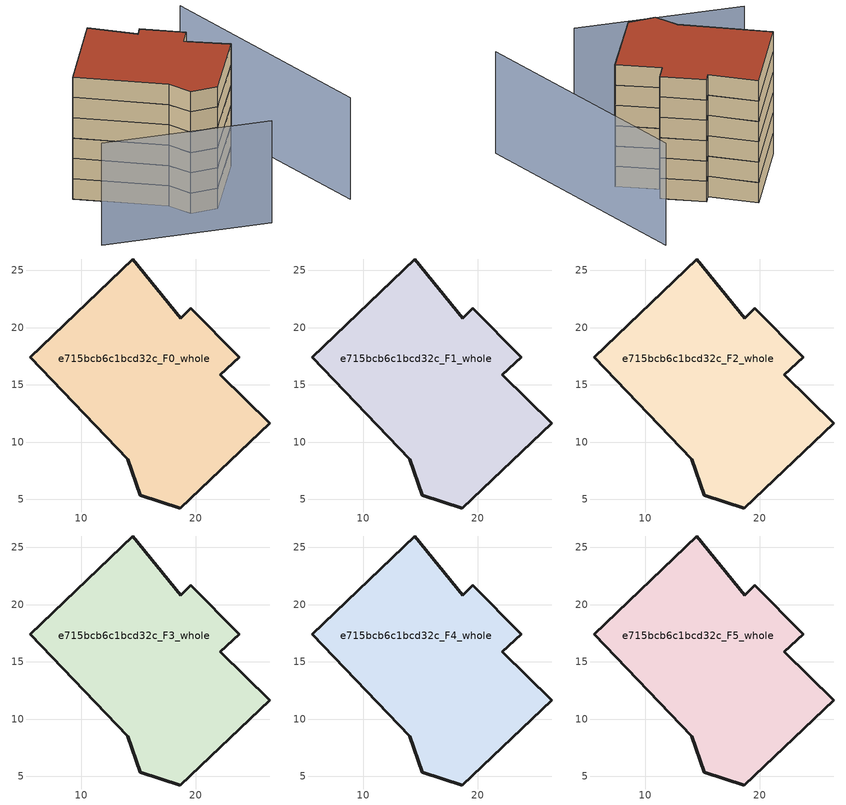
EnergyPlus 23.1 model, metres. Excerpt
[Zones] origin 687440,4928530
e715bcb6c1bcd32c_F0_whole
 floor ground (EU_floor_Construction): 26.51,11.64 22.18,15.86 23.82,17.43 19.59,21.71 18.69,20.82 14.49,26 5.53,17.39 14.07,8.5 15.18,5.33 18.67,4.23 z0
 wall outside (EU_wall_Construction): 19.59,21.71 23.82,17.43 22.18,15.86 26.51,11.64 18.67,4.23 15.18,5.33 14.07,8.5 5.53,17.39 14.49,26 18.69,20.82 19.59,21.71 z0:3
e715bcb6c1bcd32c_F1_whole
 floor to e715bcb6c1bcd32c_F0_whole (EU_floor_Construction): 26.51,11.64 22.18,15.86 23.82,17.43 19.59,21.71 18.69,20.82 14.49,26 5.53,17.39 14.07,8.5 15.18,5.33 18.67,4.23 z3
 wall outside (EU_wall_Construction): 19.59,21.71 23.82,17.43 22.18,15.86 26.51,11.64 18.67,4.23 15.18,5.33 14.07,8.5 5.53,17.39 14.49,26 18.69,20.82 19.59,21.71 z3:6
e715bcb6c1bcd32c_F2_whole
 floor to e715bcb6c1bcd32c_F1_whole (EU_floor_Construction): 26.51,11.64 22.18,15.86 23.82,17.43 19.59,21.71 18.69,20.82 14.49,26 5.53,17.39 14.07,8.5 15.18,5.33 18.67,4.23 z6
 wall outside (EU_wall_Construction): 19.59,21.71 23.82,17.43 22.18,15.86 26.51,11.64 18.67,4.23 15.18,5.33 14.07,8.5 5.53,17.39 14.49,26 18.69,20.82 19.59,21.71 z6:9
e715bcb6c1bcd32c_F3_whole
 floor to e715bcb6c1bcd32c_F2_whole (EU_floor_Construction): 26.51,11.64 22.18,15.86 23.82,17.43 19.59,21.71 18.69,20.82 14.49,26 5.53,17.39 14.07,8.5 15.18,5.33 18.67,4.23 z9
 wall outside (EU_wall_Construction): 19.59,21.71 23.82,17.43 22.18,15.86 26.51,11.64 18.67,4.23 15.18,5.33 14.07,8.5 5.53,17.39 14.49,26 18.69,20.82 19.59,21.71 z9:12
e715bcb6c1bcd32c_F4_whole
 floor to e715bcb6c1bcd32c_F3_whole (EU_floor_Construction): 26.51,11.64 22.18,15.86 23.82,17.43 19.59,21.71 18.69,20.82 14.49,26 5.53,17.39 14.07,8.5 15.18,5.33 18.67,4.23 z12
 wall outside (EU_wall_Construction): 19.59,21.71 23.82,17.43 22.18,15.86 26.51,11.64 18.67,4.23 15.18,5.33 14.07,8.5 5.53,17.39 14.49,26 18.69,20.82 19.59,21.71 z12:15
e715bcb6c1bcd32c_F5_whole
 floor to e715bcb6c1bcd32c_F4_whole (EU_floor_Construction): 26.51,11.64 22.18,15.86 23.82,17.43 19.59,21.71 18.69,20.82 14.49,26 5.53,17.39 14.07,8.5 15.18,5.33 18.67,4.23 z15
 wall outside (EU_wall_Construction): 19.59,21.71 23.82,17.43 22.18,15.86 26.51,11.64 18.67,4.23 15.18,5.33 14.07,8.5 5.53,17.39 14.49,26 18.69,20.82 19.59,21.71 z15:18
 roof outside (EU_roof_Construction): 19.59,21.71 23.82,17.43 22.18,15.86 26.51,11.64 18.67,4.23 15.18,5.33 14.07,8.5 5.53,17.39 14.49,26 18.69,20.82 z18
shading: 1.44,6.06 21.94,-2.7 / 33.4,-4.22 30.29,27.07 z0:15
[Building]
EU S2 Campaign: North Axis=0; Terrain=City; Solar Distribution=FullExterior
[Site:Location]
Bologna: Latitude=44.5; Longitude=11.25; Time Zone=1; Elevation=37
[SizingPeriod:WeatherFileDays]
AnnualSizingPeriod: Begin Month=1; Begin Day of Month=1; End Month=12; End Day of Month=31; Day of Week for Start Day=Monday; Use Weather File Daylight Saving Period=No; Use Weather File Rain and Snow Indicators=No
[MATERIAL]
EU_InternalMass_Material: Roughness=MediumRough; Thickness=0.1; Conductivity=1; Density=1800; Specific Heat=900; Thermal Absorptance=0.9; Solar Absorptance=0.7; Visible Absorptance=0.7
[MATERIAL:NOMASS] Roughness=MediumRough; Thermal Absorptance=0.9; Solar Absorptance=0.7; Visible Absorptance=0.7
Name | Thermal Resistance
EU_wall_NoMass | 0.905828
EU_roof_NoMass | 0.37593
EU_floor_NoMass | 0.67114
[CONSTRUCTION]
EU_wall_Construction: EU_wall_NoMass
EU_roof_Construction: EU_roof_NoMass
EU_floor_Construction: EU_floor_NoMass
EU_InternalMass_Construction: EU_InternalMass_Material
[ZONE] Type=1; Multiplier=1; Ceiling Height=autocalculate; Floor Area=autocalculate; Part of Total Floor Area=Yes
Name | Volume
e715bcb6c1bcd32c_F0_whole | 689.219
e715bcb6c1bcd32c_F1_whole; e715bcb6c1bcd32c_F2_whole; e715bcb6c1bcd32c_F3_whole; e715bcb6c1bcd32c_F4_whole; e715bcb6c1bcd32c_F5_whole | 689.218
[INTERNALMASS] Construction=EU_InternalMass_Construction; Surface Area=229.739
Name | Zone or ZoneList
e715bcb6c1bcd32c_F0_whole_EU_InternalMass | e715bcb6c1bcd32c_F0_whole
e715bcb6c1bcd32c_F1_whole_EU_InternalMass | e715bcb6c1bcd32c_F1_whole
e715bcb6c1bcd32c_F2_whole_EU_InternalMass | e715bcb6c1bcd32c_F2_whole
e715bcb6c1bcd32c_F3_whole_EU_InternalMass | e715bcb6c1bcd32c_F3_whole
e715bcb6c1bcd32c_F4_whole_EU_InternalMass | e715bcb6c1bcd32c_F4_whole
e715bcb6c1bcd32c_F5_whole_EU_InternalMass | e715bcb6c1bcd32c_F5_whole
[OTHEREQUIPMENT] Fuel Type=Electricity; Design Level Calculation Method=Watts/Area; Power per Zone Floor Area=1; Fraction Latent=0; Fraction Radiant=0; Fraction Lost=0; Carbon Dioxide Generation Rate=0; EndUse Subcategory=EU_Step8_InternalGains
Name | Zone or ZoneList or Space or SpaceList | Schedule
EU_Step8_InternalGain_e715bcb6c1bcd32c_F0_whole_f000 | e715bcb6c1bcd32c_F0_whole | EU_Step8_GainSchedule_e715bcb6c1bcd32c_F0_whole_f000
EU_Step8_InternalGain_e715bcb6c1bcd32c_F1_whole_f000 | e715bcb6c1bcd32c_F1_whole | EU_Step8_GainSchedule_e715bcb6c1bcd32c_F1_whole_f000
EU_Step8_InternalGain_e715bcb6c1bcd32c_F2_whole_f000 | e715bcb6c1bcd32c_F2_whole | EU_Step8_GainSchedule_e715bcb6c1bcd32c_F2_whole_f000
EU_Step8_InternalGain_e715bcb6c1bcd32c_F3_whole_f000 | e715bcb6c1bcd32c_F3_whole | EU_Step8_GainSchedule_e715bcb6c1bcd32c_F3_whole_f000
EU_Step8_InternalGain_e715bcb6c1bcd32c_F4_whole_f000 | e715bcb6c1bcd32c_F4_whole | EU_Step8_GainSchedule_e715bcb6c1bcd32c_F4_whole_f000
EU_Step8_InternalGain_e715bcb6c1bcd32c_F5_whole_f000 | e715bcb6c1bcd32c_F5_whole | EU_Step8_GainSchedule_e715bcb6c1bcd32c_F5_whole_f000
[ZONEVENTILATION:DESIGNFLOWRATE] Schedule=EU_AlwaysOn; Design Flow Rate Calculation Method=AirChanges/Hour; Air Changes per Hour=0.73129; Ventilation Type=Natural; Fan Pressure Rise=0; Fan Total Efficiency=1; Constant Term Coefficient=1; Temperature Term Coefficient=0; Velocity Term Coefficient=0; Velocity Squared Term Coefficient=0; Minimum Indoor Temperature=-100; Maximum Indoor Temperature=100; Delta Temperature=-100; Minimum Outdoor Temperature=-100; Maximum Outdoor Temperature=100; Maximum Wind Speed=40
Name | Zone or ZoneList or Space or SpaceList
EU_ConstantAir_e715bcb6c1bcd32c_F0_whole | e715bcb6c1bcd32c_F0_whole
EU_ConstantAir_e715bcb6c1bcd32c_F1_whole | e715bcb6c1bcd32c_F1_whole
EU_ConstantAir_e715bcb6c1bcd32c_F2_whole | e715bcb6c1bcd32c_F2_whole
EU_ConstantAir_e715bcb6c1bcd32c_F3_whole | e715bcb6c1bcd32c_F3_whole
EU_ConstantAir_e715bcb6c1bcd32c_F4_whole | e715bcb6c1bcd32c_F4_whole
EU_ConstantAir_e715bcb6c1bcd32c_F5_whole | e715bcb6c1bcd32c_F5_whole
[HVACTEMPLATE:THERMOSTAT] Constant Heating Setpoint=20; Constant Cooling Setpoint=50
EU_HeatOnly_e715bcb6c1bcd32c_F0_whole; EU_HeatOnly_e715bcb6c1bcd32c_F1_whole; EU_HeatOnly_e715bcb6c1bcd32c_F2_whole; EU_HeatOnly_e715bcb6c1bcd32c_F3_whole; EU_HeatOnly_e715bcb6c1bcd32c_F4_whole; EU_HeatOnly_e715bcb6c1bcd32c_F5_whole
[HVACTEMPLATE:ZONE:IDEALLOADSAIRSYSTEM] System Availability Schedule=EU_AlwaysOn; Maximum Heating Supply Air Temperature=50; Minimum Cooling Supply Air Temperature=13; Maximum Heating Supply Air Humidity Ratio=0.0156; Minimum Cooling Supply Air Humidity Ratio=0.0077; Heating Limit=NoLimit; Cooling Limit=NoLimit; Heating Availability Schedule=EU_AlwaysOn; Cooling Availability Schedule=EU_CoolingOff; Dehumidification Control Type=ConstantSensibleHeatRatio; Cooling Sensible Heat Ratio=0.7; Dehumidification Setpoint=60; Humidification Control Type=None; Humidification Setpoint=30; Outdoor Air Method=None; Outdoor Air Flow Rate per Person=0.00944; Outdoor Air Flow Rate per Zone Floor Area=0; Outdoor Air Flow Rate per Zone=0; Demand Controlled Ventilation Type=None; Outdoor Air Economizer Type=NoEconomizer; Heat Recovery Type=None; Sensible Heat Recovery Effectiveness=0.7; Latent Heat Recovery Effectiveness=0.65
Name | Template Thermostat
e715bcb6c1bcd32c_F0_whole | EU_HeatOnly_e715bcb6c1bcd32c_F0_whole
e715bcb6c1bcd32c_F1_whole | EU_HeatOnly_e715bcb6c1bcd32c_F1_whole
e715bcb6c1bcd32c_F2_whole | EU_HeatOnly_e715bcb6c1bcd32c_F2_whole
e715bcb6c1bcd32c_F3_whole | EU_HeatOnly_e715bcb6c1bcd32c_F3_whole
e715bcb6c1bcd32c_F4_whole | EU_HeatOnly_e715bcb6c1bcd32c_F4_whole
e715bcb6c1bcd32c_F5_whole | EU_HeatOnly_e715bcb6c1bcd32c_F5_whole
[SIZING:ZONE] Zone Cooling Design Supply Air Temperature Input Method=SupplyAirTemperature; Zone Cooling Design Supply Air Temperature=13; Zone Heating Design Supply Air Temperature Input Method=SupplyAirTemperature; Zone Heating Design Supply Air Temperature=50; Zone Cooling Design Supply Air Humidity Ratio=0.008; Zone Heating Design Supply Air Humidity Ratio=0.008; Cooling Design Air Flow Method=DesignDay; Cooling Design Air Flow Rate=0; Cooling Minimum Air Flow per Zone Floor Area=0.000762; Cooling Minimum Air Flow=0; Cooling Minimum Air Flow Fraction=0.2; Heating Design Air Flow Method=DesignDay; Heating Design Air Flow Rate=0; Heating Maximum Air Flow per Zone Floor Area=0.002032; Heating Maximum Air Flow=0.141576; Heating Maximum Air Flow Fraction=0.3; Account for Dedicated Outdoor Air System=No; Dedicated Outdoor Air System Control Strategy=NeutralSupplyAir; Dedicated Outdoor Air Low Setpoint Temperature for Design=autosize; Dedicated Outdoor Air High Setpoint Temperature for Design=autosize; Zone Load Sizing Method=Sensible Load Only No Latent Load; Zone Latent Cooling Design Supply Air Humidity Ratio Input Method=HumidityRatioDifference; Zone Cooling Design Supply Air Humidity Ratio Difference=0.005; Zone Latent Heating Design Supply Air Humidity Ratio Input Method=HumidityRatioDifference; Zone Humidification Design Supply Air Humidity Ratio Difference=0.005
e715bcb6c1bcd32c_F0_whole; e715bcb6c1bcd32c_F1_whole; e715bcb6c1bcd32c_F2_whole; e715bcb6c1bcd32c_F3_whole; e715bcb6c1bcd32c_F4_whole; e715bcb6c1bcd32c_F5_whole
[SCHEDULE:CONSTANT]
Name | Hourly Value
EU_AlwaysOn | 1
EU_CoolingOff | 0
[SCHEDULE:FILE] Column Number=1; Rows to Skip at Top=0; Number of Hours of Data=8760; Column Separator=Comma; Interpolate to Timestep=No; Minutes per Item=60; Adjust Schedule for Daylight Savings=Yes
Name | File
EU_Step8_GainSchedule_e715bcb6c1bcd32c_F0_whole_f000 | ../../schedules/e715bcb6c1bcd32c/e715bcb6c1bcd32c_F0_whole_f000_gain.csv
EU_Step8_GainSchedule_e715bcb6c1bcd32c_F1_whole_f000 | ../../schedules/e715bcb6c1bcd32c/e715bcb6c1bcd32c_F1_whole_f000_gain.csv
EU_Step8_GainSchedule_e715bcb6c1bcd32c_F2_whole_f000 | ../../schedules/e715bcb6c1bcd32c/e715bcb6c1bcd32c_F2_whole_f000_gain.csv
EU_Step8_GainSchedule_e715bcb6c1bcd32c_F3_whole_f000 | ../../schedules/e715bcb6c1bcd32c/e715bcb6c1bcd32c_F3_whole_f000_gain.csv
EU_Step8_GainSchedule_e715bcb6c1bcd32c_F4_whole_f000 | ../../schedules/e715bcb6c1bcd32c/e715bcb6c1bcd32c_F4_whole_f000_gain.csv
EU_Step8_GainSchedule_e715bcb6c1bcd32c_F5_whole_f000 | ../../schedules/e715bcb6c1bcd32c/e715bcb6c1bcd32c_F5_whole_f000_gain.csv
